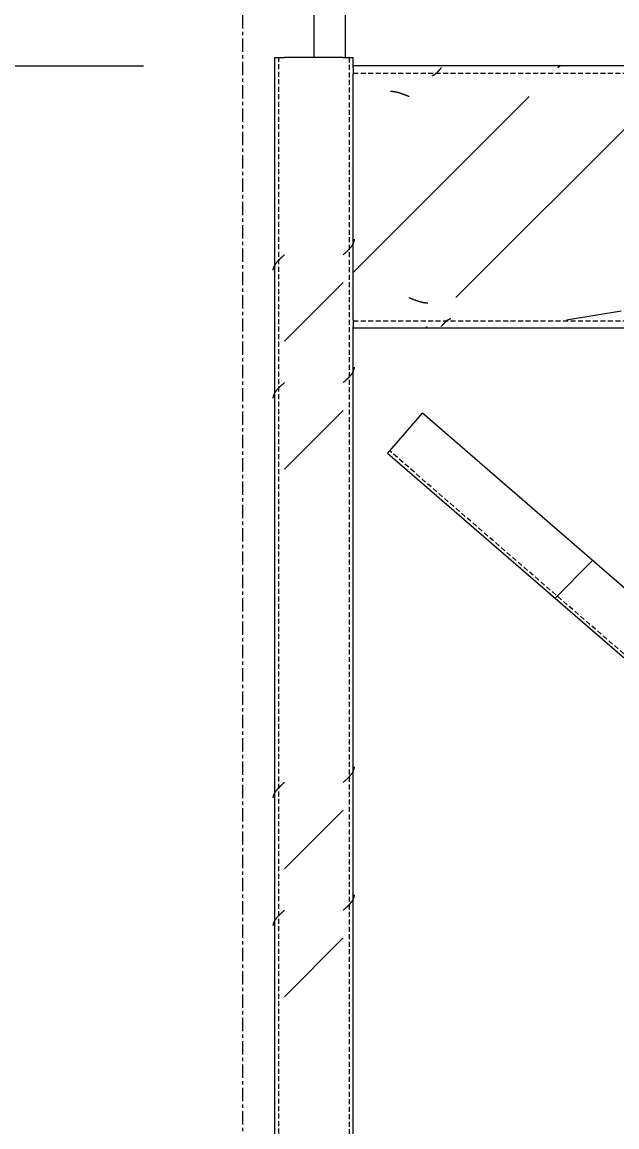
# Model space of a CAD drawing. Header units: centimetres. Extents: x -6111 to 13767, y -285 to 1600.
# Drawn here: x -3404.1 to -3347.4, y 518.9 to 624.2 of the extents above; entities that cross this region are included whole.
import ezdxf

# ---------------------------------------------------------------- set-up
doc = ezdxf.new("R2010")
doc.units = ezdxf.units.CM
doc.linetypes.add('Grid Line', pattern=[2.2225, 1.27, -0.3175, 0.3175, -0.3175])
doc.linetypes.add('Hidden', pattern=[0.714375, 0.47625, -0.238125])
for name, color, linetype, lineweight in [('A-ANNO-DIMS', 7, 'Continuous', 9), ('A-ANNO-DIMS-100', 7, 'Continuous', 9), ('A-FLOR-HRAL', 7, 'Continuous', 9), ('S-BEAM', 7, 'Continuous', 9), ('S-COLS', 7, 'Continuous', 9), ('S-GRID', 7, 'Continuous', 9)]:
    doc.layers.add(name, color=color, linetype=linetype, lineweight=lineweight)
doc.styles.add('Century Gothic_1', font='GOTHIC.TTF', dxfattribs={"height": 15})
doc.dimstyles.new('FCA_N_Cotas_E100', dxfattribs={"dimscale": 30.48, "dimtxt": 15.662524, "dimasz": 0.492126, "dimexe": 0.656168, "dimexo": 0.656168, "dimgap": 0.032808, "dimtad": 1, "dimlfac": 0.01, "dimrnd": 0.01, "dimzin": 0, "dimdsep": 46, "dimtxsty": 'Century Gothic_1', "dimblk1": 'OBLIQUE', "dimblk2": 'OBLIQUE', "dimsah": 1, "dimcen": 0.09, "dimdle": 0.656168, "dimadec": 3, "dimazin": 2, "dimtfac": 1, "dimtdec": 4, "dimtix": 1, "dimtmove": 0, "dimatfit": 3, "dimfxl": 1, "dimtvp": 1, "dimtolj": 1, "dimtzin": 0, "dimarcsym": 2})
pattern_1 = [(45, (0, 0), (-25.14472, 25.14472), []), (45, (0, 38.1), (-25.14472, 25.14472), [])]

# ---------------------------------------------------------------- blocks, each defined once
blk = doc.blocks.new('FP_83-Elevación Eje 2')
at = {"layer": 'S-COLS'}
for p, q in [((-5678, 619.99), (-5678, 620.8)), ((-5678, 595.8), (-5678, 619.18)), ((-5678, 233.83), (-5678, 594.99))]:
    blk.add_line(p, q, dxfattribs=at)
at = {"layer": 'S-COLS', "color": 9, "true_color": 0xc0c0c0}
for p, q in [((-5677.9, 603.37), (-5677.89, 603.39)), ((-5677.9, 603.35), (-5677.9, 603.37)), ((-5677.89, 603.44), (-5677.89, 603.46)), ((-5677.89, 603.42), (-5677.89, 603.44)), ((-5677.89, 603.39), (-5677.89, 603.42)), ((-5678.62, 602.3), (-5678.59, 602.32)), ((-5678.59, 602.32), (-5678.57, 602.34)), ((-5678.57, 602.34), (-5678.55, 602.37)), ((-5678.55, 602.37), (-5678.52, 602.39)), ((-5678.52, 602.39), (-5678.5, 602.41)), ((-5678.5, 602.41), (-5678.47, 602.44)), ((-5678.47, 602.44), (-5678.45, 602.46)), ((-5678.45, 602.46), (-5678.43, 602.48)), ((-5678.43, 602.48), (-5678.41, 602.51)), ((-5678.41, 602.51), (-5678.38, 602.53)), ((-5678.38, 602.53), (-5678.36, 602.55)), ((-5678.36, 602.55), (-5678.34, 602.58)), ((-5678.34, 602.58), (-5678.32, 602.6)), ((-5678.32, 602.6), (-5678.3, 602.62)), ((-5678.3, 602.62), (-5678.28, 602.65)), ((-5678.28, 602.65), (-5678.26, 602.67)), ((-5678.26, 602.67), (-5678.24, 602.69)), ((-5678.24, 602.69), (-5678.22, 602.72)), ((-5678.22, 602.72), (-5678.2, 602.74)), ((-5678.2, 602.74), (-5678.18, 602.76)), ((-5678.18, 602.76), (-5678.16, 602.79)), ((-5678.16, 602.79), (-5678.15, 602.81)), ((-5678.15, 602.81), (-5678.13, 602.83)), ((-5678.13, 602.83), (-5678.11, 602.86)), ((-5678.11, 602.86), (-5678.1, 602.88)), ((-5678.1, 602.88), (-5678.08, 602.9)), ((-5678.08, 602.9), (-5678.07, 602.93)), ((-5678.07, 602.93), (-5678.05, 602.95)), ((-5678.05, 602.95), (-5678.04, 602.97)), ((-5678.04, 602.97), (-5678.03, 603)), ((-5678.03, 603), (-5678.01, 603.02)), ((-5678.01, 603.02), (-5678, 603.04)), ((-5678, 603.04), (-5677.99, 603.07)), ((-5677.99, 603.07), (-5677.98, 603.09)), ((-5677.98, 603.09), (-5677.97, 603.11)), ((-5677.97, 603.11), (-5677.96, 603.14)), ((-5677.96, 603.14), (-5677.95, 603.16)), ((-5677.95, 603.16), (-5677.94, 603.18)), ((-5677.94, 603.18), (-5677.93, 603.21)), ((-5677.93, 603.23), (-5677.92, 603.25)), ((-5677.93, 603.21), (-5677.93, 603.23)), ((-5677.92, 603.25), (-5677.91, 603.28)), ((-5677.91, 603.3), (-5677.9, 603.32)), ((-5677.91, 603.28), (-5677.91, 603.3)), ((-5677.9, 603.32), (-5677.9, 603.35)), ((-5678.95, 601.99), (-5678.93, 602.02)), ((-5678.93, 602.02), (-5678.9, 602.04)), ((-5678.9, 602.04), (-5678.88, 602.06)), ((-5678.88, 602.06), (-5678.85, 602.09)), ((-5678.85, 602.09), (-5678.82, 602.11)), ((-5678.82, 602.11), (-5678.8, 602.13)), ((-5678.8, 602.13), (-5678.77, 602.16)), ((-5678.77, 602.16), (-5678.75, 602.18)), ((-5678.75, 602.18), (-5678.72, 602.2)), ((-5678.72, 602.2), (-5678.7, 602.23)), ((-5678.7, 602.23), (-5678.67, 602.25)), ((-5678.67, 602.25), (-5678.64, 602.27)), ((-5678.64, 602.27), (-5678.62, 602.3)), ((-5678.08, 590.71), (-5678.07, 590.74)), ((-5678.07, 590.74), (-5678.05, 590.76)), ((-5678.05, 590.76), (-5678.04, 590.78)), ((-5678.04, 590.78), (-5678.03, 590.81)), ((-5678.03, 590.81), (-5678.01, 590.83)), ((-5678.01, 590.83), (-5678, 590.85)), ((-5678, 590.85), (-5677.99, 590.88)), ((-5677.99, 590.88), (-5677.98, 590.9)), ((-5677.98, 590.9), (-5677.97, 590.92)), ((-5677.97, 590.92), (-5677.96, 590.95)), ((-5677.96, 590.95), (-5677.95, 590.97)), ((-5677.95, 590.97), (-5677.94, 590.99)), ((-5677.94, 590.99), (-5677.93, 591.02)), ((-5677.93, 591.04), (-5677.92, 591.06)), ((-5677.93, 591.02), (-5677.93, 591.04)), ((-5677.92, 591.06), (-5677.91, 591.09)), ((-5677.91, 591.11), (-5677.9, 591.13)), ((-5677.91, 591.09), (-5677.91, 591.11)), ((-5677.9, 591.18), (-5677.89, 591.2)), ((-5677.9, 591.16), (-5677.9, 591.18)), ((-5677.9, 591.13), (-5677.9, 591.16)), ((-5677.89, 591.25), (-5677.89, 591.27)), ((-5677.89, 591.23), (-5677.89, 591.25)), ((-5677.89, 591.2), (-5677.89, 591.23)), ((-5678.95, 589.8), (-5678.93, 589.83)), ((-5678.93, 589.83), (-5678.9, 589.85)), ((-5678.9, 589.85), (-5678.88, 589.87)), ((-5678.88, 589.87), (-5678.85, 589.9)), ((-5678.85, 589.9), (-5678.82, 589.92)), ((-5678.82, 589.92), (-5678.8, 589.94)), ((-5678.8, 589.94), (-5678.77, 589.97)), ((-5678.77, 589.97), (-5678.75, 589.99)), ((-5678.75, 589.99), (-5678.72, 590.01)), ((-5678.72, 590.01), (-5678.7, 590.04)), ((-5678.7, 590.04), (-5678.67, 590.06)), ((-5678.67, 590.06), (-5678.64, 590.08)), ((-5678.64, 590.08), (-5678.62, 590.11)), ((-5678.62, 590.11), (-5678.59, 590.13)), ((-5678.59, 590.13), (-5678.57, 590.15)), ((-5678.57, 590.15), (-5678.55, 590.18)), ((-5678.55, 590.18), (-5678.52, 590.2)), ((-5678.52, 590.2), (-5678.5, 590.22)), ((-5678.5, 590.22), (-5678.47, 590.25)), ((-5678.47, 590.25), (-5678.45, 590.27)), ((-5678.45, 590.27), (-5678.43, 590.29)), ((-5678.43, 590.29), (-5678.41, 590.32)), ((-5678.41, 590.32), (-5678.38, 590.34)), ((-5678.38, 590.34), (-5678.36, 590.36)), ((-5678.36, 590.36), (-5678.34, 590.39)), ((-5678.34, 590.39), (-5678.32, 590.41)), ((-5678.32, 590.41), (-5678.3, 590.43)), ((-5678.3, 590.43), (-5678.28, 590.46)), ((-5678.28, 590.46), (-5678.26, 590.48)), ((-5678.26, 590.48), (-5678.24, 590.5)), ((-5678.24, 590.5), (-5678.22, 590.53)), ((-5678.22, 590.53), (-5678.2, 590.55)), ((-5678.2, 590.55), (-5678.18, 590.57)), ((-5678.18, 590.57), (-5678.16, 590.6)), ((-5678.16, 590.6), (-5678.15, 590.62)), ((-5678.15, 590.62), (-5678.13, 590.64)), ((-5678.13, 590.64), (-5678.11, 590.67)), ((-5678.11, 590.67), (-5678.1, 590.69)), ((-5678.1, 590.69), (-5678.08, 590.71)), ((-5677.98, 552.8), (-5677.97, 552.82)), ((-5677.97, 552.82), (-5677.96, 552.85)), ((-5677.96, 552.85), (-5677.95, 552.87)), ((-5677.95, 552.87), (-5677.94, 552.89)), ((-5677.94, 552.89), (-5677.93, 552.92)), ((-5677.93, 552.94), (-5677.92, 552.96)), ((-5677.93, 552.92), (-5677.93, 552.94)), ((-5677.92, 552.96), (-5677.91, 552.99)), ((-5677.91, 553.01), (-5677.9, 553.03)), ((-5677.91, 552.99), (-5677.91, 553.01)), ((-5677.9, 553.08), (-5677.89, 553.1)), ((-5677.9, 553.06), (-5677.9, 553.08)), ((-5677.9, 553.03), (-5677.9, 553.06)), ((-5677.89, 553.15), (-5677.89, 553.17)), ((-5677.89, 553.13), (-5677.89, 553.15)), ((-5677.89, 553.1), (-5677.89, 553.13)), ((-5678.9, 551.75), (-5678.88, 551.77)), ((-5678.88, 551.77), (-5678.85, 551.8)), ((-5678.85, 551.8), (-5678.82, 551.82)), ((-5678.82, 551.82), (-5678.8, 551.84)), ((-5678.8, 551.84), (-5678.77, 551.87)), ((-5678.77, 551.87), (-5678.75, 551.89)), ((-5678.75, 551.89), (-5678.72, 551.91)), ((-5678.72, 551.91), (-5678.7, 551.94)), ((-5678.7, 551.94), (-5678.67, 551.96)), ((-5678.67, 551.96), (-5678.64, 551.98)), ((-5678.64, 551.98), (-5678.62, 552.01)), ((-5678.62, 552.01), (-5678.59, 552.03)), ((-5678.59, 552.03), (-5678.57, 552.05)), ((-5678.57, 552.05), (-5678.55, 552.08)), ((-5678.55, 552.08), (-5678.52, 552.1)), ((-5678.52, 552.1), (-5678.5, 552.12)), ((-5678.5, 552.12), (-5678.47, 552.15)), ((-5678.47, 552.15), (-5678.45, 552.17)), ((-5678.45, 552.17), (-5678.43, 552.19)), ((-5678.43, 552.19), (-5678.41, 552.22)), ((-5678.41, 552.22), (-5678.38, 552.24)), ((-5678.38, 552.24), (-5678.36, 552.26)), ((-5678.36, 552.26), (-5678.34, 552.29)), ((-5678.34, 552.29), (-5678.32, 552.31)), ((-5678.32, 552.31), (-5678.3, 552.33)), ((-5678.3, 552.33), (-5678.28, 552.36)), ((-5678.28, 552.36), (-5678.26, 552.38)), ((-5678.26, 552.38), (-5678.24, 552.4)), ((-5678.24, 552.4), (-5678.22, 552.43)), ((-5678.22, 552.43), (-5678.2, 552.45)), ((-5678.2, 552.45), (-5678.18, 552.47)), ((-5678.18, 552.47), (-5678.16, 552.5)), ((-5678.16, 552.5), (-5678.15, 552.52)), ((-5678.15, 552.52), (-5678.13, 552.54)), ((-5678.13, 552.54), (-5678.11, 552.57)), ((-5678.11, 552.57), (-5678.1, 552.59)), ((-5678.1, 552.59), (-5678.08, 552.61)), ((-5678.08, 552.61), (-5678.07, 552.64)), ((-5678.07, 552.64), (-5678.05, 552.66)), ((-5678.05, 552.66), (-5678.04, 552.68)), ((-5678.04, 552.68), (-5678.03, 552.71)), ((-5678.03, 552.71), (-5678.01, 552.73)), ((-5678.01, 552.73), (-5678, 552.75)), ((-5678, 552.75), (-5677.99, 552.78)), ((-5677.99, 552.78), (-5677.98, 552.8)), ((-5678.95, 551.7), (-5678.93, 551.73)), ((-5678.93, 551.73), (-5678.9, 551.75)), ((-5678.28, 540.17), (-5678.26, 540.19)), ((-5678.26, 540.19), (-5678.24, 540.21)), ((-5678.24, 540.21), (-5678.22, 540.24)), ((-5678.22, 540.24), (-5678.2, 540.26)), ((-5678.2, 540.26), (-5678.18, 540.28)), ((-5678.18, 540.28), (-5678.16, 540.31)), ((-5678.16, 540.31), (-5678.15, 540.33)), ((-5678.15, 540.33), (-5678.13, 540.35)), ((-5678.13, 540.35), (-5678.11, 540.38)), ((-5678.11, 540.38), (-5678.1, 540.4)), ((-5678.1, 540.4), (-5678.08, 540.42)), ((-5678.08, 540.42), (-5678.07, 540.45)), ((-5678.07, 540.45), (-5678.05, 540.47)), ((-5678.05, 540.47), (-5678.04, 540.49)), ((-5678.04, 540.49), (-5678.03, 540.52)), ((-5678.03, 540.52), (-5678.01, 540.54)), ((-5678.01, 540.54), (-5678, 540.56)), ((-5678, 540.56), (-5677.99, 540.59)), ((-5677.99, 540.59), (-5677.98, 540.61)), ((-5677.98, 540.61), (-5677.97, 540.63)), ((-5677.97, 540.63), (-5677.96, 540.66)), ((-5677.96, 540.66), (-5677.95, 540.68)), ((-5677.95, 540.68), (-5677.94, 540.7)), ((-5677.94, 540.7), (-5677.93, 540.73)), ((-5677.93, 540.75), (-5677.92, 540.77)), ((-5677.93, 540.73), (-5677.93, 540.75)), ((-5677.92, 540.77), (-5677.91, 540.8)), ((-5677.91, 540.82), (-5677.9, 540.84)), ((-5677.91, 540.8), (-5677.91, 540.82)), ((-5677.9, 540.89), (-5677.89, 540.91)), ((-5677.9, 540.87), (-5677.9, 540.89)), ((-5677.9, 540.84), (-5677.9, 540.87)), ((-5677.89, 540.96), (-5677.89, 540.98)), ((-5677.89, 540.94), (-5677.89, 540.96)), ((-5677.89, 540.91), (-5677.89, 540.94)), ((-5678.95, 539.51), (-5678.93, 539.54)), ((-5678.93, 539.54), (-5678.9, 539.56)), ((-5678.9, 539.56), (-5678.88, 539.58)), ((-5678.88, 539.58), (-5678.85, 539.61)), ((-5678.85, 539.61), (-5678.82, 539.63)), ((-5678.82, 539.63), (-5678.8, 539.65)), ((-5678.8, 539.65), (-5678.77, 539.68)), ((-5678.77, 539.68), (-5678.75, 539.7)), ((-5678.75, 539.7), (-5678.72, 539.72)), ((-5678.72, 539.72), (-5678.7, 539.75)), ((-5678.7, 539.75), (-5678.67, 539.77)), ((-5678.67, 539.77), (-5678.64, 539.79)), ((-5678.64, 539.79), (-5678.62, 539.82)), ((-5678.62, 539.82), (-5678.59, 539.84)), ((-5678.59, 539.84), (-5678.57, 539.86)), ((-5678.57, 539.86), (-5678.55, 539.89)), ((-5678.55, 539.89), (-5678.52, 539.91)), ((-5678.52, 539.91), (-5678.5, 539.93)), ((-5678.5, 539.93), (-5678.47, 539.96)), ((-5678.47, 539.96), (-5678.45, 539.98)), ((-5678.45, 539.98), (-5678.43, 540)), ((-5678.43, 540), (-5678.41, 540.03)), ((-5678.41, 540.03), (-5678.38, 540.05)), ((-5678.38, 540.05), (-5678.36, 540.07)), ((-5678.36, 540.07), (-5678.34, 540.1)), ((-5678.34, 540.1), (-5678.32, 540.12)), ((-5678.32, 540.12), (-5678.3, 540.14)), ((-5678.3, 540.14), (-5678.28, 540.17))]:
    blk.add_line(p, q, dxfattribs=at)
blk = doc.blocks.new('FP_84-Elevación Eje 2')
at = {"layer": 'S-COLS'}
blk.add_line((-5685.5, 620.8), (-5685.5, 46.02), dxfattribs=at)
at = {"layer": 'S-COLS', "color": 9, "true_color": 0xc0c0c0}
for p, q in [((-5685.33, 601.22), (-5685.31, 601.25)), ((-5685.31, 601.25), (-5685.29, 601.27)), ((-5685.29, 601.27), (-5685.27, 601.29)), ((-5685.27, 601.29), (-5685.25, 601.32)), ((-5685.25, 601.32), (-5685.23, 601.34)), ((-5685.23, 601.34), (-5685.21, 601.36)), ((-5685.21, 601.36), (-5685.19, 601.39)), ((-5685.19, 601.39), (-5685.17, 601.41)), ((-5685.17, 601.41), (-5685.15, 601.43)), ((-5685.15, 601.43), (-5685.12, 601.46)), ((-5685.12, 601.46), (-5685.1, 601.48)), ((-5685.1, 601.48), (-5685.08, 601.5)), ((-5685.08, 601.5), (-5685.06, 601.53)), ((-5685.06, 601.53), (-5685.03, 601.55)), ((-5685.03, 601.55), (-5685.01, 601.57)), ((-5685.01, 601.57), (-5684.99, 601.6)), ((-5684.99, 601.6), (-5684.96, 601.62)), ((-5684.96, 601.62), (-5684.94, 601.64)), ((-5684.94, 601.64), (-5684.91, 601.67)), ((-5684.91, 601.67), (-5684.89, 601.69)), ((-5684.89, 601.69), (-5684.86, 601.71)), ((-5684.86, 601.71), (-5684.84, 601.74)), ((-5684.84, 601.74), (-5684.81, 601.76)), ((-5684.81, 601.76), (-5684.79, 601.78)), ((-5684.79, 601.78), (-5684.76, 601.81)), ((-5684.76, 601.81), (-5684.74, 601.83)), ((-5684.74, 601.83), (-5684.71, 601.85)), ((-5684.71, 601.85), (-5684.68, 601.88)), ((-5684.68, 601.88), (-5684.66, 601.9)), ((-5684.66, 601.9), (-5684.63, 601.92)), ((-5684.63, 601.92), (-5684.61, 601.95)), ((-5684.61, 601.95), (-5684.58, 601.97)), ((-5684.58, 601.97), (-5684.55, 601.99)), ((-5685.62, 600.59), (-5685.61, 600.62)), ((-5685.62, 600.57), (-5685.62, 600.59)), ((-5685.62, 600.55), (-5685.62, 600.57)), ((-5685.62, 600.52), (-5685.62, 600.55)), ((-5685.61, 600.64), (-5685.6, 600.66)), ((-5685.61, 600.62), (-5685.61, 600.64)), ((-5685.6, 600.69), (-5685.59, 600.71)), ((-5685.6, 600.66), (-5685.6, 600.69)), ((-5685.59, 600.73), (-5685.58, 600.76)), ((-5685.59, 600.71), (-5685.59, 600.73)), ((-5685.58, 600.76), (-5685.57, 600.78)), ((-5685.57, 600.8), (-5685.56, 600.83)), ((-5685.57, 600.78), (-5685.57, 600.8)), ((-5685.56, 600.83), (-5685.55, 600.85)), ((-5685.55, 600.85), (-5685.54, 600.87)), ((-5685.54, 600.87), (-5685.53, 600.9)), ((-5685.53, 600.9), (-5685.52, 600.92)), ((-5685.52, 600.92), (-5685.51, 600.94)), ((-5685.51, 600.94), (-5685.49, 600.97)), ((-5685.49, 600.97), (-5685.48, 600.99)), ((-5685.48, 600.99), (-5685.47, 601.01)), ((-5685.47, 601.01), (-5685.46, 601.04)), ((-5685.46, 601.04), (-5685.44, 601.06)), ((-5685.44, 601.06), (-5685.43, 601.08)), ((-5685.43, 601.08), (-5685.41, 601.11)), ((-5685.41, 601.11), (-5685.39, 601.13)), ((-5685.39, 601.13), (-5685.38, 601.15)), ((-5685.38, 601.15), (-5685.36, 601.18)), ((-5685.36, 601.18), (-5685.34, 601.2)), ((-5685.34, 601.2), (-5685.33, 601.22)), ((-5684.71, 589.66), (-5684.68, 589.69)), ((-5684.68, 589.69), (-5684.66, 589.71)), ((-5684.66, 589.71), (-5684.63, 589.73)), ((-5684.63, 589.73), (-5684.61, 589.76)), ((-5684.61, 589.76), (-5684.58, 589.78)), ((-5684.58, 589.78), (-5684.55, 589.8)), ((-5685.57, 588.61), (-5685.56, 588.64)), ((-5685.57, 588.59), (-5685.57, 588.61)), ((-5685.56, 588.64), (-5685.55, 588.66)), ((-5685.55, 588.66), (-5685.54, 588.68)), ((-5685.54, 588.68), (-5685.53, 588.71)), ((-5685.53, 588.71), (-5685.52, 588.73)), ((-5685.52, 588.73), (-5685.51, 588.75)), ((-5685.51, 588.75), (-5685.49, 588.78)), ((-5685.49, 588.78), (-5685.48, 588.8)), ((-5685.48, 588.8), (-5685.47, 588.82)), ((-5685.47, 588.82), (-5685.46, 588.85)), ((-5685.46, 588.85), (-5685.44, 588.87)), ((-5685.44, 588.87), (-5685.43, 588.89)), ((-5685.43, 588.89), (-5685.41, 588.92)), ((-5685.41, 588.92), (-5685.39, 588.94)), ((-5685.39, 588.94), (-5685.38, 588.96)), ((-5685.38, 588.96), (-5685.36, 588.99)), ((-5685.36, 588.99), (-5685.34, 589.01)), ((-5685.34, 589.01), (-5685.33, 589.03)), ((-5685.33, 589.03), (-5685.31, 589.06)), ((-5685.31, 589.06), (-5685.29, 589.08)), ((-5685.29, 589.08), (-5685.27, 589.1)), ((-5685.27, 589.1), (-5685.25, 589.13)), ((-5685.25, 589.13), (-5685.23, 589.15)), ((-5685.23, 589.15), (-5685.21, 589.17)), ((-5685.21, 589.17), (-5685.19, 589.2)), ((-5685.19, 589.2), (-5685.17, 589.22)), ((-5685.17, 589.22), (-5685.15, 589.24)), ((-5685.15, 589.24), (-5685.12, 589.27)), ((-5685.12, 589.27), (-5685.1, 589.29)), ((-5685.1, 589.29), (-5685.08, 589.31)), ((-5685.08, 589.31), (-5685.06, 589.34)), ((-5685.06, 589.34), (-5685.03, 589.36)), ((-5685.03, 589.36), (-5685.01, 589.38)), ((-5685.01, 589.38), (-5684.99, 589.41)), ((-5684.99, 589.41), (-5684.96, 589.43)), ((-5684.96, 589.43), (-5684.94, 589.45)), ((-5684.94, 589.45), (-5684.91, 589.48)), ((-5684.91, 589.48), (-5684.89, 589.5)), ((-5684.89, 589.5), (-5684.86, 589.52)), ((-5684.86, 589.52), (-5684.84, 589.55)), ((-5684.84, 589.55), (-5684.81, 589.57)), ((-5684.81, 589.57), (-5684.79, 589.59)), ((-5684.79, 589.59), (-5684.76, 589.62)), ((-5684.76, 589.62), (-5684.74, 589.64)), ((-5684.74, 589.64), (-5684.71, 589.66)), ((-5685.62, 588.4), (-5685.61, 588.43)), ((-5685.62, 588.38), (-5685.62, 588.4)), ((-5685.62, 588.36), (-5685.62, 588.38)), ((-5685.62, 588.33), (-5685.62, 588.36)), ((-5685.61, 588.45), (-5685.6, 588.47)), ((-5685.61, 588.43), (-5685.61, 588.45)), ((-5685.6, 588.5), (-5685.59, 588.52)), ((-5685.6, 588.47), (-5685.6, 588.5)), ((-5685.59, 588.54), (-5685.58, 588.57)), ((-5685.59, 588.52), (-5685.59, 588.54)), ((-5685.58, 588.57), (-5685.57, 588.59)), ((-5685.48, 550.7), (-5685.47, 550.72)), ((-5685.47, 550.72), (-5685.46, 550.75)), ((-5685.46, 550.75), (-5685.44, 550.77)), ((-5685.44, 550.77), (-5685.43, 550.79)), ((-5685.43, 550.79), (-5685.41, 550.82)), ((-5685.41, 550.82), (-5685.39, 550.84)), ((-5685.39, 550.84), (-5685.38, 550.86)), ((-5685.38, 550.86), (-5685.36, 550.89)), ((-5685.36, 550.89), (-5685.34, 550.91)), ((-5685.34, 550.91), (-5685.33, 550.93)), ((-5685.33, 550.93), (-5685.31, 550.96)), ((-5685.31, 550.96), (-5685.29, 550.98)), ((-5685.29, 550.98), (-5685.27, 551)), ((-5685.27, 551), (-5685.25, 551.03)), ((-5685.25, 551.03), (-5685.23, 551.05)), ((-5685.23, 551.05), (-5685.21, 551.07)), ((-5685.21, 551.07), (-5685.19, 551.1)), ((-5685.19, 551.1), (-5685.17, 551.12)), ((-5685.17, 551.12), (-5685.15, 551.14)), ((-5685.15, 551.14), (-5685.12, 551.17)), ((-5685.12, 551.17), (-5685.1, 551.19)), ((-5685.1, 551.19), (-5685.08, 551.21)), ((-5685.08, 551.21), (-5685.06, 551.24)), ((-5685.06, 551.24), (-5685.03, 551.26)), ((-5685.03, 551.26), (-5685.01, 551.28)), ((-5685.01, 551.28), (-5684.99, 551.31)), ((-5684.99, 551.31), (-5684.96, 551.33)), ((-5684.96, 551.33), (-5684.94, 551.35)), ((-5684.94, 551.35), (-5684.91, 551.38)), ((-5684.91, 551.38), (-5684.89, 551.4)), ((-5684.89, 551.4), (-5684.86, 551.42)), ((-5684.86, 551.42), (-5684.84, 551.45)), ((-5684.84, 551.45), (-5684.81, 551.47)), ((-5684.81, 551.47), (-5684.79, 551.49)), ((-5684.79, 551.49), (-5684.76, 551.52)), ((-5684.76, 551.52), (-5684.74, 551.54)), ((-5684.74, 551.54), (-5684.71, 551.56)), ((-5684.71, 551.56), (-5684.68, 551.59)), ((-5684.68, 551.59), (-5684.66, 551.61)), ((-5684.66, 551.61), (-5684.63, 551.63)), ((-5684.63, 551.63), (-5684.61, 551.66)), ((-5684.61, 551.66), (-5684.58, 551.68)), ((-5684.58, 551.68), (-5684.55, 551.7)), ((-5685.62, 550.3), (-5685.61, 550.33)), ((-5685.62, 550.28), (-5685.62, 550.3)), ((-5685.62, 550.26), (-5685.62, 550.28)), ((-5685.62, 550.23), (-5685.62, 550.26)), ((-5685.61, 550.35), (-5685.6, 550.37)), ((-5685.61, 550.33), (-5685.61, 550.35)), ((-5685.6, 550.4), (-5685.59, 550.42)), ((-5685.6, 550.37), (-5685.6, 550.4)), ((-5685.59, 550.44), (-5685.58, 550.47)), ((-5685.59, 550.42), (-5685.59, 550.44)), ((-5685.58, 550.47), (-5685.57, 550.49)), ((-5685.57, 550.51), (-5685.56, 550.54)), ((-5685.57, 550.49), (-5685.57, 550.51)), ((-5685.56, 550.54), (-5685.55, 550.56)), ((-5685.55, 550.56), (-5685.54, 550.58)), ((-5685.54, 550.58), (-5685.53, 550.61)), ((-5685.53, 550.61), (-5685.52, 550.63)), ((-5685.52, 550.63), (-5685.51, 550.65)), ((-5685.51, 550.65), (-5685.49, 550.68)), ((-5685.49, 550.68), (-5685.48, 550.7)), ((-5684.99, 539.12), (-5684.96, 539.14)), ((-5684.96, 539.14), (-5684.94, 539.16)), ((-5684.94, 539.16), (-5684.91, 539.19)), ((-5684.91, 539.19), (-5684.89, 539.21)), ((-5684.89, 539.21), (-5684.86, 539.23)), ((-5684.86, 539.23), (-5684.84, 539.26)), ((-5684.84, 539.26), (-5684.81, 539.28)), ((-5684.81, 539.28), (-5684.79, 539.3)), ((-5684.79, 539.3), (-5684.76, 539.33)), ((-5684.76, 539.33), (-5684.74, 539.35)), ((-5684.74, 539.35), (-5684.71, 539.37)), ((-5684.71, 539.37), (-5684.68, 539.4)), ((-5684.68, 539.4), (-5684.66, 539.42)), ((-5684.66, 539.42), (-5684.63, 539.44)), ((-5684.63, 539.44), (-5684.61, 539.47)), ((-5684.61, 539.47), (-5684.58, 539.49)), ((-5684.58, 539.49), (-5684.55, 539.51)), ((-5685.62, 538.12), (-5685.61, 538.14)), ((-5685.62, 538.09), (-5685.62, 538.12)), ((-5685.62, 538.07), (-5685.62, 538.09)), ((-5685.62, 538.05), (-5685.62, 538.07)), ((-5685.61, 538.16), (-5685.6, 538.19)), ((-5685.61, 538.14), (-5685.61, 538.16)), ((-5685.6, 538.21), (-5685.59, 538.23)), ((-5685.6, 538.19), (-5685.6, 538.21)), ((-5685.59, 538.26), (-5685.58, 538.28)), ((-5685.59, 538.23), (-5685.59, 538.26)), ((-5685.58, 538.28), (-5685.57, 538.3)), ((-5685.57, 538.32), (-5685.56, 538.35)), ((-5685.57, 538.3), (-5685.57, 538.32)), ((-5685.56, 538.35), (-5685.55, 538.37)), ((-5685.55, 538.37), (-5685.54, 538.39)), ((-5685.54, 538.39), (-5685.53, 538.42)), ((-5685.53, 538.42), (-5685.52, 538.44)), ((-5685.52, 538.44), (-5685.51, 538.46)), ((-5685.51, 538.46), (-5685.49, 538.49)), ((-5685.49, 538.49), (-5685.48, 538.51)), ((-5685.48, 538.51), (-5685.47, 538.53)), ((-5685.47, 538.53), (-5685.46, 538.56)), ((-5685.46, 538.56), (-5685.44, 538.58)), ((-5685.44, 538.58), (-5685.43, 538.6)), ((-5685.43, 538.6), (-5685.41, 538.63)), ((-5685.41, 538.63), (-5685.39, 538.65)), ((-5685.39, 538.65), (-5685.38, 538.67)), ((-5685.38, 538.67), (-5685.36, 538.7)), ((-5685.36, 538.7), (-5685.34, 538.72)), ((-5685.34, 538.72), (-5685.33, 538.74)), ((-5685.33, 538.74), (-5685.31, 538.77)), ((-5685.31, 538.77), (-5685.29, 538.79)), ((-5685.29, 538.79), (-5685.27, 538.81)), ((-5685.27, 538.81), (-5685.25, 538.84)), ((-5685.25, 538.84), (-5685.23, 538.86)), ((-5685.23, 538.86), (-5685.21, 538.88)), ((-5685.21, 538.88), (-5685.19, 538.91)), ((-5685.19, 538.91), (-5685.17, 538.93)), ((-5685.17, 538.93), (-5685.15, 538.95)), ((-5685.15, 538.95), (-5685.12, 538.98)), ((-5685.12, 538.98), (-5685.1, 539)), ((-5685.1, 539), (-5685.08, 539.02)), ((-5685.08, 539.02), (-5685.06, 539.05)), ((-5685.06, 539.05), (-5685.03, 539.07)), ((-5685.03, 539.07), (-5685.01, 539.09)), ((-5685.01, 539.09), (-5684.99, 539.12))]:
    blk.add_line(p, q, dxfattribs=at)
blk = doc.blocks.new('HSS Rectangular-Column - 75 x 75-1752346-Elevación Eje 2')
at = {"layer": 'S-COLS', "true_color": 0xc0c0c0}
h = blk.add_hatch(dxfattribs=at)
h.set_pattern_fill('FP_2', color=9, style=0, pattern_type=2)
h.set_pattern_definition(pattern_1)
h.paths.add_polyline_path([(-5678.95, 46.02), (-5678.95, 208.83), (-5681.75, 208.83), (-5681.75, 209.64), (-5678.95, 209.64), (-5678.95, 233.02), (-5681.75, 233.08), (-5681.75, 233.83), (-5678.95, 233.83), (-5678.95, 620.8), (-5684.55, 620.8), (-5684.55, 46.02)])
at = {"layer": 'S-COLS'}
for p, q in [((-5685.5, 620.8), (-5684.55, 620.8)), ((-5678.95, 620.8), (-5684.55, 620.8)), ((-5678.95, 620.8), (-5678, 620.8))]:
    blk.add_line(p, q, dxfattribs=at)
at = {"layer": 'S-COLS', "linetype": 'Hidden'}
for p, q in [((-5685.1, 46.02), (-5685.1, 620.8)), ((-5678.4, 620.8), (-5678.4, 233.83))]:
    blk.add_line(p, q, dxfattribs=at)
at = {"layer": 'S-COLS'}
for name in ['FP_84-Elevación Eje 2', 'FP_83-Elevación Eje 2']:
    blk.add_blockref(name, (0, 0), dxfattribs=at)
blk = doc.blocks.new('FP_88-Elevación Eje 2')
at = {"layer": 'S-BEAM', "color": 9, "true_color": 0xc0c0c0}
for p, q in [((-5669.59, 595.16), (-5669.58, 595.18)), ((-5669.58, 595.18), (-5669.56, 595.2)), ((-5669.56, 595.2), (-5669.55, 595.22)), ((-5669.55, 595.22), (-5669.53, 595.23)), ((-5669.53, 595.23), (-5669.51, 595.25)), ((-5669.51, 595.25), (-5669.5, 595.27)), ((-5669.5, 595.27), (-5669.48, 595.29)), ((-5669.48, 595.29), (-5669.47, 595.31)), ((-5669.47, 595.31), (-5669.45, 595.33)), ((-5669.45, 595.33), (-5669.44, 595.34)), ((-5669.44, 595.34), (-5669.42, 595.36)), ((-5669.42, 595.36), (-5669.4, 595.38)), ((-5669.4, 595.38), (-5669.39, 595.4)), ((-5669.39, 595.4), (-5669.37, 595.41)), ((-5669.37, 595.41), (-5669.36, 595.43)), ((-5669.36, 595.43), (-5669.34, 595.45)), ((-5669.34, 595.45), (-5669.33, 595.47)), ((-5669.33, 595.47), (-5669.31, 595.48)), ((-5669.31, 595.48), (-5669.29, 595.5)), ((-5669.29, 595.5), (-5669.28, 595.52)), ((-5669.28, 595.52), (-5669.26, 595.53)), ((-5669.26, 595.53), (-5669.25, 595.55)), ((-5669.25, 595.55), (-5669.23, 595.56)), ((-5669.23, 595.56), (-5669.22, 595.58)), ((-5669.22, 595.58), (-5669.2, 595.6)), ((-5669.2, 595.6), (-5669.18, 595.61)), ((-5669.18, 595.61), (-5669.17, 595.62)), ((-5669.17, 595.62), (-5669.15, 595.64)), ((-5669.15, 595.64), (-5669.14, 595.65)), ((-5669.14, 595.65), (-5669.12, 595.67)), ((-5669.12, 595.67), (-5669.11, 595.68)), ((-5669.11, 595.68), (-5669.09, 595.69)), ((-5669.09, 595.69), (-5669.07, 595.71)), ((-5669.07, 595.71), (-5669.06, 595.72)), ((-5669.06, 595.72), (-5669.04, 595.73)), ((-5669.04, 595.73), (-5669.03, 595.74)), ((-5669.03, 595.74), (-5669.01, 595.76)), ((-5669.01, 595.76), (-5669, 595.77)), ((-5669, 595.77), (-5668.98, 595.78)), ((-5668.98, 595.78), (-5668.97, 595.79)), ((-5668.97, 595.79), (-5668.95, 595.8)), ((-5668.95, 595.8), (-5668.93, 595.81)), ((-5668.93, 595.81), (-5668.92, 595.82)), ((-5668.92, 595.82), (-5668.9, 595.83)), ((-5668.9, 595.83), (-5668.89, 595.83)), ((-5668.89, 595.83), (-5668.87, 595.84)), ((-5668.87, 595.84), (-5668.86, 595.85)), ((-5668.86, 595.85), (-5668.84, 595.86)), ((-5668.84, 595.86), (-5668.82, 595.86)), ((-5668.82, 595.86), (-5668.81, 595.87)), ((-5668.81, 595.87), (-5668.79, 595.88)), ((-5668.79, 595.88), (-5668.78, 595.88)), ((-5668.78, 595.88), (-5668.76, 595.89)), ((-5668.76, 595.89), (-5668.75, 595.89)), ((-5668.75, 595.89), (-5668.73, 595.9)), ((-5668.73, 595.9), (-5668.71, 595.9)), ((-5668.71, 595.9), (-5668.7, 595.9))]:
    blk.add_line(p, q, dxfattribs=at)
blk = doc.blocks.new('FP_89-Elevación Eje 2')
at = {"layer": 'S-BEAM', "color": 9, "true_color": 0xc0c0c0}
for p, q in [((-5672.68, 597.9), (-5672.64, 597.89)), ((-5672.64, 597.89), (-5672.61, 597.88)), ((-5672.61, 597.88), (-5672.58, 597.86)), ((-5672.58, 597.86), (-5672.55, 597.85)), ((-5672.55, 597.85), (-5672.52, 597.84)), ((-5672.52, 597.84), (-5672.49, 597.83)), ((-5672.49, 597.83), (-5672.46, 597.81)), ((-5672.46, 597.81), (-5672.43, 597.8)), ((-5672.43, 597.8), (-5672.39, 597.79)), ((-5672.39, 597.79), (-5672.36, 597.78)), ((-5672.36, 597.78), (-5672.33, 597.76)), ((-5672.33, 597.76), (-5672.3, 597.75)), ((-5672.3, 597.75), (-5672.27, 597.74)), ((-5672.27, 597.74), (-5672.24, 597.73)), ((-5672.24, 597.73), (-5672.21, 597.71)), ((-5672.21, 597.71), (-5672.17, 597.7)), ((-5672.17, 597.7), (-5672.14, 597.69)), ((-5672.14, 597.69), (-5672.11, 597.68)), ((-5672.11, 597.68), (-5672.08, 597.67)), ((-5672.08, 597.67), (-5672.05, 597.66)), ((-5672.05, 597.66), (-5672.02, 597.64)), ((-5672.02, 597.64), (-5671.99, 597.63)), ((-5671.99, 597.63), (-5671.95, 597.62)), ((-5671.95, 597.62), (-5671.92, 597.61)), ((-5671.92, 597.61), (-5671.89, 597.6)), ((-5671.89, 597.6), (-5671.86, 597.59)), ((-5671.86, 597.59), (-5671.83, 597.58)), ((-5671.83, 597.58), (-5671.8, 597.57)), ((-5671.8, 597.57), (-5671.77, 597.56)), ((-5671.77, 597.56), (-5671.73, 597.55)), ((-5671.73, 597.55), (-5671.7, 597.54)), ((-5671.7, 597.54), (-5671.67, 597.53)), ((-5671.67, 597.53), (-5671.64, 597.52)), ((-5671.64, 597.52), (-5671.61, 597.52)), ((-5671.61, 597.52), (-5671.58, 597.51)), ((-5671.58, 597.51), (-5671.55, 597.5)), ((-5671.55, 597.5), (-5671.52, 597.49)), ((-5671.52, 597.49), (-5671.48, 597.48)), ((-5671.48, 597.48), (-5671.45, 597.48)), ((-5671.45, 597.48), (-5671.42, 597.47)), ((-5671.42, 597.47), (-5671.39, 597.46)), ((-5671.39, 597.46), (-5671.36, 597.45)), ((-5671.36, 597.45), (-5671.33, 597.45)), ((-5671.33, 597.45), (-5671.3, 597.44)), ((-5671.3, 597.44), (-5671.26, 597.44)), ((-5671.26, 597.44), (-5671.23, 597.43)), ((-5671.23, 597.43), (-5671.2, 597.43)), ((-5671.2, 597.43), (-5671.17, 597.42)), ((-5671.17, 597.42), (-5671.14, 597.42)), ((-5671.14, 597.42), (-5671.11, 597.41)), ((-5671.11, 597.41), (-5671.08, 597.41)), ((-5671.08, 597.41), (-5671.04, 597.4)), ((-5671.04, 597.4), (-5671.01, 597.4)), ((-5671.01, 597.4), (-5670.98, 597.4)), ((-5670.98, 597.4), (-5670.95, 597.39)), ((-5670.95, 597.39), (-5670.92, 597.39)), ((-5670.92, 597.39), (-5670.89, 597.39))]:
    blk.add_line(p, q, dxfattribs=at)
blk = doc.blocks.new('FP_90-Elevación Eje 2')
at = {"layer": 'S-BEAM', "color": 9, "true_color": 0xc0c0c0}
for p, q in [((-5674.46, 617.59), (-5674.43, 617.59)), ((-5674.43, 617.59), (-5674.4, 617.59)), ((-5674.4, 617.59), (-5674.37, 617.58)), ((-5674.37, 617.58), (-5674.33, 617.58)), ((-5674.33, 617.58), (-5674.3, 617.58)), ((-5674.3, 617.58), (-5674.27, 617.57)), ((-5674.27, 617.57), (-5674.24, 617.57)), ((-5674.24, 617.57), (-5674.21, 617.56)), ((-5674.21, 617.56), (-5674.18, 617.56)), ((-5674.18, 617.56), (-5674.15, 617.55)), ((-5674.15, 617.55), (-5674.11, 617.55)), ((-5674.11, 617.55), (-5674.08, 617.54)), ((-5674.08, 617.54), (-5674.05, 617.54)), ((-5674.05, 617.54), (-5674.02, 617.53)), ((-5674.02, 617.53), (-5673.99, 617.52)), ((-5673.99, 617.52), (-5673.96, 617.52)), ((-5673.96, 617.52), (-5673.93, 617.51)), ((-5673.93, 617.51), (-5673.9, 617.5)), ((-5673.9, 617.5), (-5673.86, 617.5)), ((-5673.86, 617.5), (-5673.83, 617.49)), ((-5673.83, 617.49), (-5673.8, 617.48)), ((-5673.8, 617.48), (-5673.77, 617.47)), ((-5673.77, 617.47), (-5673.74, 617.46)), ((-5673.74, 617.46), (-5673.71, 617.45)), ((-5673.71, 617.45), (-5673.68, 617.45)), ((-5673.68, 617.45), (-5673.64, 617.44)), ((-5673.64, 617.44), (-5673.61, 617.43)), ((-5673.61, 617.43), (-5673.58, 617.42)), ((-5673.58, 617.42), (-5673.55, 617.41)), ((-5673.55, 617.41), (-5673.52, 617.4)), ((-5673.52, 617.4), (-5673.49, 617.39)), ((-5673.49, 617.39), (-5673.46, 617.38)), ((-5673.46, 617.38), (-5673.42, 617.37)), ((-5673.42, 617.37), (-5673.39, 617.36)), ((-5673.39, 617.36), (-5673.36, 617.34)), ((-5673.36, 617.34), (-5673.33, 617.33)), ((-5673.33, 617.33), (-5673.3, 617.32)), ((-5673.3, 617.32), (-5673.27, 617.31)), ((-5673.27, 617.31), (-5673.24, 617.3)), ((-5673.24, 617.3), (-5673.2, 617.29)), ((-5673.2, 617.29), (-5673.17, 617.28)), ((-5673.17, 617.28), (-5673.14, 617.26)), ((-5673.14, 617.26), (-5673.11, 617.25)), ((-5673.11, 617.25), (-5673.08, 617.24)), ((-5673.08, 617.24), (-5673.05, 617.23)), ((-5673.05, 617.23), (-5673.02, 617.22)), ((-5673.02, 617.22), (-5672.99, 617.2)), ((-5672.99, 617.2), (-5672.95, 617.19)), ((-5672.95, 617.19), (-5672.92, 617.18)), ((-5672.92, 617.18), (-5672.89, 617.17)), ((-5672.89, 617.17), (-5672.86, 617.15)), ((-5672.86, 617.15), (-5672.83, 617.14)), ((-5672.83, 617.14), (-5672.8, 617.13)), ((-5672.8, 617.13), (-5672.77, 617.11)), ((-5672.77, 617.11), (-5672.73, 617.1)), ((-5672.73, 617.1), (-5672.7, 617.09)), ((-5672.7, 617.09), (-5672.67, 617.08))]:
    blk.add_line(p, q, dxfattribs=at)
blk = doc.blocks.new('FP_91-Elevación Eje 2')
at = {"layer": 'S-BEAM', "color": 9, "true_color": 0xc0c0c0}
for p, q in [((-5670.3, 619.14), (-5670.28, 619.15)), ((-5670.28, 619.15), (-5670.26, 619.16)), ((-5670.26, 619.16), (-5670.25, 619.17)), ((-5670.25, 619.17), (-5670.23, 619.18)), ((-5670.23, 619.18), (-5670.22, 619.19)), ((-5670.22, 619.19), (-5670.2, 619.2)), ((-5670.2, 619.2), (-5670.19, 619.21)), ((-5670.19, 619.21), (-5670.17, 619.22)), ((-5670.17, 619.22), (-5670.15, 619.23)), ((-5670.15, 619.23), (-5670.14, 619.25)), ((-5670.14, 619.25), (-5670.12, 619.26)), ((-5670.12, 619.26), (-5670.11, 619.27)), ((-5670.11, 619.27), (-5670.09, 619.28)), ((-5670.09, 619.28), (-5670.08, 619.3)), ((-5670.08, 619.3), (-5670.06, 619.31)), ((-5670.06, 619.31), (-5670.04, 619.33)), ((-5670.04, 619.33), (-5670.03, 619.34)), ((-5670.03, 619.34), (-5670.01, 619.35)), ((-5670.01, 619.35), (-5670, 619.37)), ((-5670, 619.37), (-5669.98, 619.38)), ((-5669.98, 619.38), (-5669.97, 619.4)), ((-5669.97, 619.4), (-5669.95, 619.41)), ((-5669.95, 619.41), (-5669.94, 619.43)), ((-5669.94, 619.43), (-5669.92, 619.45)), ((-5669.92, 619.45), (-5669.9, 619.46)), ((-5669.9, 619.46), (-5669.89, 619.48)), ((-5669.89, 619.48), (-5669.87, 619.5)), ((-5669.87, 619.5), (-5669.86, 619.51)), ((-5669.86, 619.51), (-5669.84, 619.53)), ((-5669.84, 619.53), (-5669.83, 619.55)), ((-5669.83, 619.55), (-5669.81, 619.56)), ((-5669.81, 619.56), (-5669.79, 619.58)), ((-5669.79, 619.58), (-5669.78, 619.6)), ((-5669.78, 619.6), (-5669.76, 619.62)), ((-5669.76, 619.62), (-5669.75, 619.64)), ((-5669.75, 619.64), (-5669.73, 619.65)), ((-5669.73, 619.65), (-5669.72, 619.67)), ((-5669.72, 619.67), (-5669.7, 619.69)), ((-5669.7, 619.69), (-5669.68, 619.71)), ((-5669.68, 619.71), (-5669.67, 619.73)), ((-5669.67, 619.73), (-5669.65, 619.74)), ((-5669.65, 619.74), (-5669.64, 619.76)), ((-5669.64, 619.76), (-5669.62, 619.78)), ((-5669.62, 619.78), (-5669.61, 619.8)), ((-5669.61, 619.8), (-5669.59, 619.82)), ((-5670.48, 619.08), (-5670.47, 619.08)), ((-5670.47, 619.08), (-5670.45, 619.08)), ((-5670.45, 619.08), (-5670.44, 619.09)), ((-5670.44, 619.09), (-5670.42, 619.09)), ((-5670.42, 619.09), (-5670.41, 619.1)), ((-5670.41, 619.1), (-5670.39, 619.1)), ((-5670.39, 619.1), (-5670.37, 619.11)), ((-5670.37, 619.11), (-5670.36, 619.11)), ((-5670.36, 619.11), (-5670.34, 619.12)), ((-5670.34, 619.12), (-5670.33, 619.13)), ((-5670.33, 619.13), (-5670.31, 619.14)), ((-5670.31, 619.14), (-5670.3, 619.14))]:
    blk.add_line(p, q, dxfattribs=at)
blk = doc.blocks.new('C Shapes - C12X25-1752347-Elevación Eje 2')
at = {"layer": 'S-BEAM', "true_color": 0xc0c0c0}
h = blk.add_hatch(dxfattribs=at)
h.set_pattern_fill('FP_2', color=9, style=0, pattern_type=2)
h.set_pattern_definition(pattern_1)
h.paths.add_polyline_path([(-5484.21, 619.82), (-5483.65, 619.82), (-5483.65, 619.99), (-5678, 619.99), (-5678, 619.82), (-5498.64, 619.82)])
h = blk.add_hatch(dxfattribs=at)
h.set_pattern_fill('FP_31', color=9, style=0, pattern_type=2)
h.set_pattern_definition([(9.334, (0, 613.967), (-25.145168, 4.132435), []), (9.334, (0, 620.23), (-25.145168, 4.132435), [])])
h.paths.add_polyline_path([(-5585.18, 618.33), (-5483.65, 618.33), (-5483.65, 619.19), (-5678, 619.19), (-5678, 618.33), (-5614.03, 618.33)])
h = blk.add_hatch(dxfattribs=at)
h.set_pattern_fill('FP_2', color=9, style=0, pattern_type=2)
h.set_pattern_definition(pattern_1)
h.paths.add_polyline_path([(-5678, 597.9), (-5483.65, 597.9), (-5483.65, 617.08), (-5678, 617.08), (-5678, 605.05)])
h = blk.add_hatch(dxfattribs=at)
h.set_pattern_fill('FP_30', color=9, style=0, pattern_type=2)
h.set_pattern_definition([(9.334, (0, 568.19), (-25.145168, 4.132435), []), (9.334, (0, 574.452), (-25.145168, 4.132435), [])])
h.paths.add_polyline_path([(-5585.18, 595.79), (-5483.65, 595.79), (-5483.65, 596.65), (-5678, 596.65), (-5678, 595.79), (-5614.03, 595.79)])
h = blk.add_hatch(dxfattribs=at)
h.set_pattern_fill('FP_2', color=9, style=0, pattern_type=2)
h.set_pattern_definition(pattern_1)
h.paths.add_polyline_path([(-5484.21, 594.99), (-5483.65, 594.99), (-5483.65, 595.16), (-5678, 595.16), (-5678, 594.99), (-5498.64, 594.99)])
at = {"layer": 'S-BEAM'}
for p, q in [((-5678, 619.82), (-5678, 619.99)), ((-5483.65, 619.99), (-5678, 619.99)), ((-5678, 619.82), (-5678, 619.19)), ((-5678, 619.02), (-5678, 619.19)), ((-5678, 595.79), (-5678, 595.96)), ((-5678, 595.79), (-5678, 595.16)), ((-5678, 594.99), (-5678, 595.16)), ((-5483.65, 594.99), (-5678, 594.99))]:
    blk.add_line(p, q, dxfattribs=at)
at = {"layer": 'S-BEAM', "linetype": 'Hidden'}
for p, q in [((-5678, 619.28), (-5483.65, 619.28)), ((-5678, 595.7), (-5483.65, 595.7))]:
    blk.add_line(p, q, dxfattribs=at)
at = {"layer": 'S-BEAM'}
for name in ['FP_91-Elevación Eje 2', 'FP_90-Elevación Eje 2', 'FP_89-Elevación Eje 2', 'FP_88-Elevación Eje 2']:
    blk.add_blockref(name, (0, 0), dxfattribs=at)
blk = doc.blocks.new('M_L Equal Angles - L51X51X3_2-V98-Elevación Eje 2')
at = {"layer": 'S-BEAM', "true_color": 0xc0c0c0}
h = blk.add_hatch(dxfattribs=at)
h.set_pattern_fill('FP_34', color=9, style=0, pattern_type=2)
h.set_pattern_definition(pattern_1)
h.paths.add_polyline_path([(-5490.43, 423.38), (-5487.1, 427.22), (-5671.41, 586.9), (-5674.73, 583.06), (-5556.33, 480.48)])
at = {"layer": 'S-BEAM'}
for p, q in [((-5674.73, 583.06), (-5671.41, 586.9)), ((-5487.1, 427.22), (-5671.41, 586.9)), ((-5490.43, 423.38), (-5674.73, 583.06))]:
    blk.add_line(p, q, dxfattribs=at)
at = {"layer": 'S-BEAM', "linetype": 'Hidden'}
blk.add_line((-5490.22, 423.62), (-5674.53, 583.3), dxfattribs=at)
blk = doc.blocks.new('Railings 3 - Railings 1-1756953-Elevación Eje 2')
at = {"layer": 'A-FLOR-HRAL', "color": 8, "true_color": 0x808080}
for p, q in [((-5681.75, 698.44), (-5681.75, 620.8)), ((-5678.75, 620.8), (-5678.75, 692.14))]:
    blk.add_line(p, q, dxfattribs=at)
blk = doc.blocks.new('DIMBLOCK17-Elevación Eje 2')
at = {"layer": 'A-ANNO-DIMS-100'}
for p, q in [((-3610.57, 639.99), (-3610.57, 418.99)), ((-3610.57, 619.99), (-3630.57, 619.99)), ((-3610.57, 619.99), (-3392.57, 619.99)), ((-3610.57, 418.99), (-3630.57, 418.99)), ((-3610.57, 418.99), (-3396.32, 418.99))]:
    blk.add_line(p, q, dxfattribs=at)
at = {"layer": 'A-ANNO-DIMS-100', "lineweight": 35}
for p, q in [((-3610.57, 619.99), (-3618.07, 627.49)), ((-3610.57, 619.99), (-3603.07, 612.49)), ((-3610.57, 418.99), (-3618.07, 426.49)), ((-3610.57, 418.99), (-3603.07, 411.49))]:
    blk.add_line(p, q, dxfattribs=at)
at = {"layer": 'A-ANNO-DIMS-100', "color": 0, "insert": (-3630.79, 499.1), "char_height": 15, "width": 48.9267, "attachment_point": 1, "rotation": 90, "line_spacing_factor": 0.984502, "style": 'Century Gothic_1'}
blk.add_mtext('2.01', dxfattribs=at)
blk = doc.blocks.new('_Oblique')
at = {"color": 0, "linetype": 'ByBlock', "lineweight": -2}
blk.add_line((-0.5, -0.5), (0.5, 0.5), dxfattribs=at)

msp = doc.modelspace()

# ---------------------------------------------------------------- linework, layer by layer
at = {"layer": 'S-GRID', "color": 253, "linetype": 'Grid Line', "true_color": 0xaaaaaa}
msp.add_line((-3383.106, -138.768), (-3383.106, 1331.674), dxfattribs=at)

# ---------------------------------------------------------------- block references
at = {"layer": 'A-FLOR-HRAL', "color": 8, "true_color": 0x808080}
msp.add_blockref('Railings 3 - Railings 1-1756953-Elevación Eje 2', (2305.433, 0), dxfattribs=at)
at = {"layer": 'S-BEAM'}
for name in ['C Shapes - C12X25-1752347-Elevación Eje 2', 'M_L Equal Angles - L51X51X3_2-V98-Elevación Eje 2']:
    msp.add_blockref(name, (2305.433, 0), dxfattribs=at)
at = {"layer": 'S-COLS'}
msp.add_blockref('HSS Rectangular-Column - 75 x 75-1752346-Elevación Eje 2', (2305.433, 0), dxfattribs=at)

# ---------------------------------------------------------------- dimensions: what is measured, and where the dimension line sits
at = {"layer": 'A-ANNO-DIMS'}
dim = msp.add_linear_dim(base=(-3610.566, 418.987), p1=(-3372.571, 619.989), p2=(-3376.316, 418.987), angle=90, dimstyle='FCA_N_Cotas_E100', override={"dimpost": '<>', "dimfxl": 201.037455}, dxfattribs=at)
dim.commit()
dim.dimension.update_dxf_attribs({"geometry": 'DIMBLOCK17-Elevación Eje 2', "text_midpoint": (-3619.444, 519.488)})

doc.saveas('drawing.dxf')
